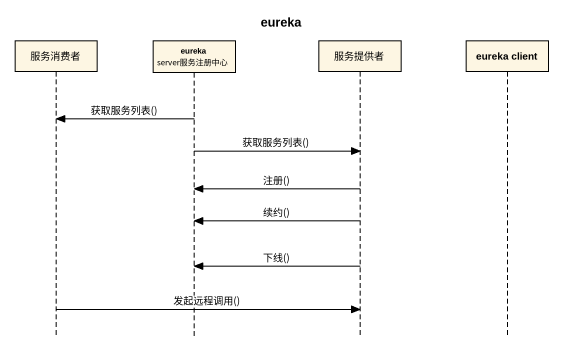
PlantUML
@startuml
title eureka
hide footbox
participant 服务消费者
participant "eureka server服务注册中心" as eureka_server服务注册中心
participant 服务提供者
participant "eureka client" as eureka_client

eureka_server服务注册中心 -> 服务消费者 : 获取服务列表()
eureka_server服务注册中心 -> 服务提供者 : 获取服务列表()
服务提供者 -> eureka_server服务注册中心 : 注册()
服务提供者 -> eureka_server服务注册中心 : 续约()
服务提供者 -> eureka_server服务注册中心 : 下线()
服务消费者 -> 服务提供者 : 发起远程调用()
@enduml
